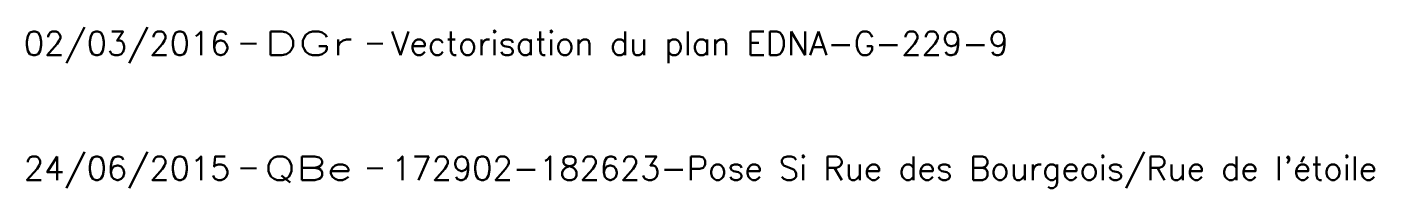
# Model space of a CAD drawing. Header units: millimetres. Extents: x 185011 to 186000, y 128000 to 128990.
# Drawn here: x 185510.77 to 185553.55, y 128260.22 to 128265.33 of the extents above; entities that cross this region are included whole.
import ezdxf
from ezdxf.enums import TextEntityAlignment as Align

# ---------------------------------------------------------------- set-up
doc = ezdxf.new("R2010")
doc.units = ezdxf.units.MM
doc.layers.get('0').update_dxf_attribs({"linetype": 'CONTINUOUS'})
doc.layers.add('S_910', color=7, linetype='CONTINUOUS', plot=False)
doc.styles.get("Standard").update_dxf_attribs({"font": 'romans.shx', "width": 0.85})

# ---------------------------------------------------------------- blocks, each defined once
blk = doc.blocks.new('GIS_MODF')
at = {"color": 0, "linetype": 'Continuous', "flags": 128}
for points in [[(-2.257, -0.012), (-1.757, -0.012)], [(1.758, -0.012), (2.258, -0.012)]]:
    blk.add_lwpolyline(points, dxfattribs=at)
at = {"color": 0, "linetype": 'Continuous'}
blk.add_attdef('DATE', text='', height=0.75, dxfattribs=at).set_placement((-2.583, -0.387), align=Align.RIGHT)
at = {"color": 0, "linetype": 'Continuous', "width": 3.590909}
blk.add_attdef('USER', text='', height=0.75, dxfattribs=at).set_placement((-1.516, -0.387), (1.306, -0.387), align=Align.FIT)
at = {"color": 0, "linetype": 'Continuous'}
blk.add_attdef('DESC', (2.528, -0.387), '', height=0.75, dxfattribs=at)

msp = doc.modelspace()

# ---------------------------------------------------------------- block references
at = {"layer": 'S_910'}
ref = msp.add_blockref('GIS_MODF', (185519.813, 128264.82), dxfattribs=at)
ref.add_attrib('DATE', '02/03/2016', dxfattribs={"layer": '0', "color": 0, "linetype": 'Continuous', "height": 0.75}).set_placement((185517.23, 128264.433), align=Align.RIGHT)
ref.add_attrib('USER', 'DGr', dxfattribs={"layer": '0', "color": 0, "linetype": 'Continuous', "height": 0.75, "width": 1.462963}).set_placement((185518.297, 128264.433), (185521.118, 128264.433), align=Align.FIT)
ref.add_attrib('DESC', 'Vectorisation du plan EDNA-G-229-9', (185522.34, 128264.433), dxfattribs={"layer": '0', "color": 0, "linetype": 'Continuous', "height": 0.75})
ref = msp.add_blockref('GIS_MODF', (185519.813, 128260.86), dxfattribs=at)
ref.add_attrib('DATE', '24/06/2015', dxfattribs={"layer": '0', "color": 0, "linetype": 'Continuous', "height": 0.75}).set_placement((185517.23, 128260.473), align=Align.RIGHT)
ref.add_attrib('USER', 'QBe', dxfattribs={"layer": '0', "color": 0, "linetype": 'Continuous', "height": 0.75, "width": 1.362069}).set_placement((185518.297, 128260.473), (185521.118, 128260.473), align=Align.FIT)
ref.add_attrib('DESC', "172902-182623-Pose Si Rue des Bourgeois/Rue de l'étoile", (185522.34, 128260.473), dxfattribs={"layer": '0', "color": 0, "linetype": 'Continuous', "height": 0.75})

doc.saveas('drawing.dxf')
